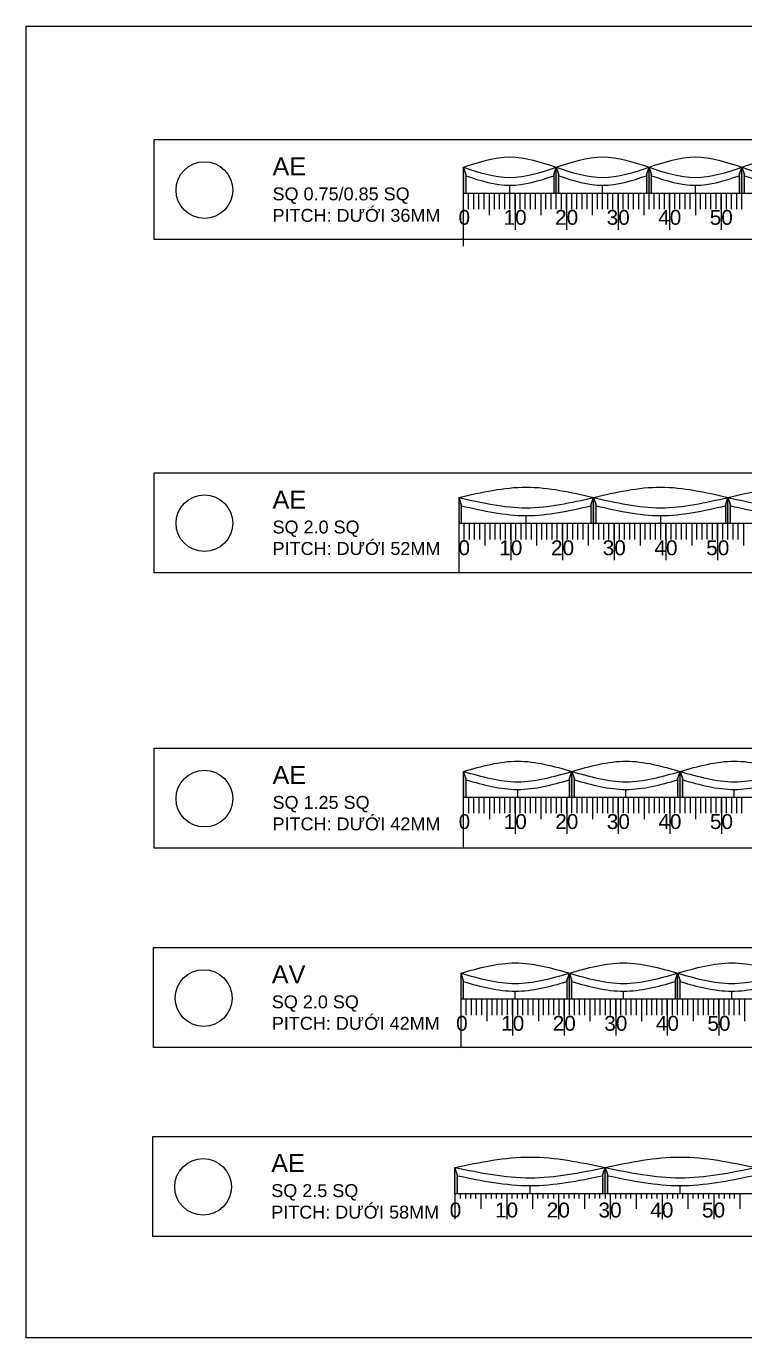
# Model space of a CAD drawing. Header units: millimetres. Extents: x 10828 to 12582, y 10200 to 11457.
# Drawn here: x 11817.5 to 11956.9, y 10651.9 to 10906.4 of the extents above; entities that cross this region are included whole.
import ezdxf

# ---------------------------------------------------------------- set-up
doc = ezdxf.new("R2010")
doc.units = ezdxf.units.MM
doc.linetypes.add('ACAD_ISO03W100', pattern=[30, 12, -18])
for name, color, linetype, lineweight in [('BTONG', 250, 'Continuous', 30), ('chigioixd', 1, 'ACAD_ISO03W100', 30), ('VATLIEU', 250, 'Continuous', 5)]:
    doc.layers.add(name, color=color, linetype=linetype, lineweight=lineweight)
doc.layers.add('GHICHU', color=7, linetype='Continuous')
doc.styles.get("Standard").update_dxf_attribs({"font": 'arial.ttf'})
doc.styles.add('VN-DIM', font='')
doc.styles.get('VN-DIM').set_extended_font_data('VNI-Helve')

msp = doc.modelspace()

# ---------------------------------------------------------------- hatches: boundary and pattern name
h = msp.add_hatch(color=3)
h.dxf.hatch_style = 1
h.paths.add_polyline_path([(11938.79, 10877.51), (11938.29, 10879.01), (11938.29, 10874.01), (11938.79, 10874.01)])
h.paths.add_polyline_path([(11938.29, 10879.01), (11937.79, 10877.51), (11937.79, 10874.01), (11938.29, 10874.01)])
h.paths.add_polyline_path([(11920.29, 10879.01), (11919.79, 10877.51), (11919.79, 10874.01), (11920.29, 10874.01)])
h.paths.add_polyline_path([(11920.79, 10877.51), (11920.29, 10879.01), (11920.29, 10874.01), (11920.79, 10874.01)])
h.paths.add_polyline_path([(11902.79, 10877.51), (11902.29, 10879.01), (11902.29, 10874.01), (11902.79, 10874.01)])
h = msp.add_hatch(color=3)
h.dxf.hatch_style = 1
h.paths.add_polyline_path([(11974.79, 10877.51), (11974.29, 10879.01), (11974.29, 10874.01), (11974.79, 10874.01)])
h.paths.add_polyline_path([(11974.29, 10879.01), (11973.79, 10877.51), (11973.79, 10874.01), (11974.29, 10874.01)])
h.paths.add_polyline_path([(11956.29, 10879.01), (11955.79, 10877.51), (11955.79, 10874.01), (11956.29, 10874.01)])
h.paths.add_polyline_path([(11956.79, 10877.51), (11956.29, 10879.01), (11956.29, 10874.01), (11956.79, 10874.01)])
h.paths.add_polyline_path([(11938.79, 10877.51), (11938.29, 10879.01), (11938.29, 10874.01), (11938.79, 10874.01)])
h = msp.add_hatch(color=3)
h.dxf.hatch_style = 1
h.paths.add_polyline_path([(11901.93, 10813.43), (11901.43, 10814.93), (11901.43, 10809.92), (11901.93, 10809.92)])
h.paths.add_polyline_path([(11927.51, 10814.93), (11927.01, 10813.43), (11927.01, 10809.92), (11927.51, 10809.92)])
h.paths.add_polyline_path([(11928.02, 10813.43), (11927.51, 10814.93), (11927.51, 10809.92), (11928.02, 10809.92)])
h.paths.add_polyline_path([(11953.6, 10814.93), (11953.1, 10813.43), (11953.1, 10809.92), (11953.6, 10809.92)])
h.paths.add_polyline_path([(11954.1, 10813.43), (11953.6, 10814.93), (11953.6, 10809.92), (11954.1, 10809.92)])
h = msp.add_hatch(color=3)
h.dxf.hatch_style = 1
h.paths.add_polyline_path([(11954.1, 10813.43), (11953.6, 10814.93), (11953.6, 10809.92), (11954.1, 10809.92)])
h.paths.add_polyline_path([(11979.69, 10814.93), (11979.18, 10813.43), (11979.18, 10809.92), (11979.69, 10809.92)])
h.paths.add_polyline_path([(11980.19, 10813.43), (11979.69, 10814.93), (11979.69, 10809.92), (11980.19, 10809.92)])
h.paths.add_polyline_path([(12005.77, 10814.93), (12005.27, 10813.43), (12005.27, 10809.92), (12005.77, 10809.92)])
h.paths.add_polyline_path([(12006.27, 10813.43), (12005.77, 10814.93), (12005.77, 10809.92), (12006.27, 10809.92)])
h = msp.add_hatch(color=3)
h.dxf.hatch_style = 1
h.paths.add_polyline_path([(11902.82, 10760.27), (11902.32, 10761.77), (11902.32, 10756.77), (11902.82, 10756.77)])
h.paths.add_polyline_path([(11923.32, 10761.77), (11922.82, 10760.27), (11922.82, 10756.77), (11923.32, 10756.77)])
h.paths.add_polyline_path([(11923.82, 10760.27), (11923.32, 10761.77), (11923.32, 10756.77), (11923.82, 10756.77)])
h.paths.add_polyline_path([(11944.32, 10761.77), (11943.82, 10760.27), (11943.82, 10756.77), (11944.32, 10756.77)])
h.paths.add_polyline_path([(11944.82, 10760.27), (11944.32, 10761.77), (11944.32, 10756.77), (11944.82, 10756.77)])
h = msp.add_hatch(color=3)
h.dxf.hatch_style = 1
h.paths.add_polyline_path([(11944.82, 10760.27), (11944.32, 10761.77), (11944.32, 10756.77), (11944.82, 10756.77)])
h.paths.add_polyline_path([(11965.32, 10761.77), (11964.82, 10760.27), (11964.82, 10756.77), (11965.32, 10756.77)])
h.paths.add_polyline_path([(11965.82, 10760.27), (11965.32, 10761.77), (11965.32, 10756.77), (11965.82, 10756.77)])
h.paths.add_polyline_path([(11986.32, 10761.77), (11985.82, 10760.27), (11985.82, 10756.77), (11986.32, 10756.77)])
h.paths.add_polyline_path([(11986.82, 10760.27), (11986.32, 10761.77), (11986.32, 10756.77), (11986.82, 10756.77)])
h = msp.add_hatch(color=3)
h.dxf.hatch_style = 1
h.paths.add_polyline_path([(11943.83, 10722.62), (11943.33, 10721.12), (11943.33, 10717.62), (11943.83, 10717.62)])
h.paths.add_polyline_path([(11944.33, 10721.12), (11943.83, 10722.62), (11943.83, 10717.62), (11944.33, 10717.62)])
h.paths.add_polyline_path([(11923.33, 10721.12), (11922.83, 10722.62), (11922.83, 10717.62), (11923.33, 10717.62)])
h.paths.add_polyline_path([(11922.83, 10722.62), (11922.33, 10721.12), (11922.33, 10717.62), (11922.83, 10717.62)])
h.paths.add_polyline_path([(11902.33, 10721.12), (11901.83, 10722.62), (11901.83, 10717.62), (11902.33, 10717.62)])
h = msp.add_hatch(color=3)
h.dxf.hatch_style = 1
h.paths.add_polyline_path([(11985.83, 10722.62), (11985.33, 10721.12), (11985.33, 10717.62), (11985.83, 10717.62)])
h.paths.add_polyline_path([(11986.33, 10721.12), (11985.83, 10722.62), (11985.83, 10717.62), (11986.33, 10717.62)])
h.paths.add_polyline_path([(11965.33, 10721.12), (11964.83, 10722.62), (11964.83, 10717.62), (11965.33, 10717.62)])
h.paths.add_polyline_path([(11964.83, 10722.62), (11964.33, 10721.12), (11964.33, 10717.62), (11964.83, 10717.62)])
h.paths.add_polyline_path([(11944.33, 10721.12), (11943.83, 10722.62), (11943.83, 10717.62), (11944.33, 10717.62)])
h = msp.add_hatch(color=3)
h.dxf.hatch_style = 1
h.paths.add_polyline_path([(11901.15, 10683.42), (11900.65, 10684.92), (11900.65, 10679.9), (11901.15, 10679.9)])
h.paths.add_polyline_path([(11929.77, 10684.92), (11929.27, 10683.42), (11929.27, 10679.9), (11929.77, 10679.9)])
h.paths.add_polyline_path([(11930.27, 10683.42), (11929.77, 10684.92), (11929.77, 10679.9), (11930.27, 10679.9)])
h.paths.add_polyline_path([(11958.89, 10684.92), (11958.39, 10683.42), (11958.39, 10679.9), (11958.89, 10679.9)])
h.paths.add_polyline_path([(11959.39, 10683.42), (11958.89, 10684.92), (11958.89, 10679.9), (11959.39, 10679.9)])

# ---------------------------------------------------------------- linework, layer by layer
for p, q in [((11902.29, 10874.01), (11902.29, 10879.01)), ((11902.79, 10877.51), (11902.29, 10879.01)), ((11902.79, 10874.01), (11902.79, 10877.51)), ((11919.79, 10877.51), (11920.29, 10879.01)), ((11919.79, 10877.51), (11919.79, 10874.01)), ((11920.29, 10874.01), (11920.29, 10879.01)), ((11920.29, 10879.01), (11920.79, 10877.51)), ((11920.79, 10874.01), (11920.79, 10877.51)), ((11937.79, 10877.51), (11938.29, 10879.01)), ((11937.79, 10877.51), (11937.79, 10874.01)), ((11938.29, 10874.01), (11938.29, 10879.01)), ((11938.29, 10879.01), (11938.79, 10877.51)), ((11938.79, 10874.01), (11938.79, 10877.51)), ((11955.79, 10877.51), (11956.29, 10879.01)), ((11955.79, 10877.51), (11955.79, 10874.01)), ((11956.29, 10874.01), (11956.29, 10879.01)), ((11956.29, 10879.01), (11956.79, 10877.51)), ((11956.79, 10874.01), (11956.79, 10877.51)), ((11901.43, 10809.92), (11901.43, 10814.93)), ((11901.93, 10813.43), (11901.43, 10814.93)), ((11927.01, 10813.43), (11927.51, 10814.93)), ((11927.51, 10809.92), (11927.51, 10814.93)), ((11927.51, 10814.93), (11928.02, 10813.43)), ((11953.1, 10813.43), (11953.6, 10814.93)), ((11953.6, 10809.92), (11953.6, 10814.93)), ((11953.6, 10814.93), (11954.1, 10813.43)), ((11901.43, 10809.92), (11901.43, 10813.43)), ((11901.93, 10809.92), (11901.93, 10813.43)), ((11927.01, 10813.43), (11927.01, 10809.92)), ((11928.02, 10809.92), (11928.02, 10813.43)), ((11953.1, 10813.43), (11953.1, 10809.92)), ((11954.1, 10809.92), (11954.1, 10813.43)), ((11902.32, 10756.77), (11902.32, 10761.77)), ((11902.82, 10760.27), (11902.32, 10761.77)), ((11902.32, 10756.77), (11902.32, 10760.27)), ((11902.82, 10756.77), (11902.82, 10760.27)), ((11922.82, 10760.27), (11923.32, 10761.77)), ((11922.82, 10760.27), (11922.82, 10756.77)), ((11923.32, 10756.77), (11923.32, 10761.77)), ((11923.32, 10761.77), (11923.82, 10760.27)), ((11923.82, 10756.77), (11923.82, 10760.27)), ((11943.82, 10760.27), (11944.32, 10761.77)), ((11943.82, 10760.27), (11943.82, 10756.77)), ((11944.32, 10756.77), (11944.32, 10761.77)), ((11944.32, 10761.77), (11944.82, 10760.27)), ((11944.82, 10756.77), (11944.82, 10760.27)), ((11901.83, 10717.62), (11901.83, 10722.62)), ((11902.33, 10721.12), (11901.83, 10722.62)), ((11922.33, 10721.12), (11922.83, 10722.62)), ((11922.83, 10717.62), (11922.83, 10722.62)), ((11922.83, 10722.62), (11923.33, 10721.12)), ((11943.33, 10721.12), (11943.83, 10722.62)), ((11943.83, 10717.62), (11943.83, 10722.62)), ((11943.83, 10722.62), (11944.33, 10721.12)), ((11902.33, 10717.62), (11902.33, 10721.12)), ((11922.33, 10721.12), (11922.33, 10717.62)), ((11923.33, 10717.62), (11923.33, 10721.12)), ((11943.33, 10721.12), (11943.33, 10717.62)), ((11944.33, 10717.62), (11944.33, 10721.12)), ((11900.65, 10679.9), (11900.65, 10684.92)), ((11901.15, 10683.42), (11900.65, 10684.92)), ((11929.27, 10683.42), (11929.77, 10684.92)), ((11929.77, 10679.9), (11929.77, 10684.92)), ((11929.77, 10684.92), (11930.27, 10683.42)), ((11901.15, 10679.9), (11901.15, 10683.42)), ((11929.27, 10683.42), (11929.27, 10679.9)), ((11930.27, 10679.9), (11930.27, 10683.42)), ((11900.65, 10679.9), (11910.69, 10679.9)), ((11900.65, 10679.9), (11901.65, 10679.9)), ((11900.65, 10679.9), (11900.65, 10674.88)), ((11901.65, 10679.9), (11901.65, 10678.9)), ((11901.65, 10679.9), (11902.66, 10679.9)), ((11902.66, 10679.9), (11902.66, 10678.9)), ((11902.66, 10679.9), (11903.66, 10679.9)), ((11903.66, 10679.9), (11903.66, 10678.9)), ((11904.67, 10678.9), (11904.67, 10679.9)), ((11904.67, 10679.9), (11905.67, 10679.9)), ((11905.67, 10679.9), (11905.67, 10676.89)), ((11906.67, 10678.9), (11906.67, 10679.9)), ((11906.67, 10679.9), (11907.68, 10679.9)), ((11907.68, 10679.9), (11907.68, 10678.9)), ((11908.68, 10678.9), (11908.68, 10679.9)), ((11908.68, 10679.9), (11909.69, 10679.9)), ((11909.69, 10679.9), (11909.69, 10678.9)), ((11910.69, 10679.9), (11910.69, 10674.88)), ((11910.69, 10679.9), (11920.73, 10679.9)), ((11910.69, 10679.9), (11911.7, 10679.9)), ((11910.69, 10679.9), (11910.69, 10674.88)), ((11911.7, 10679.9), (11911.7, 10678.9)), ((11911.7, 10679.9), (11912.7, 10679.9)), ((11912.7, 10679.9), (11912.7, 10678.9)), ((11912.7, 10679.9), (11913.7, 10679.9)), ((11913.7, 10679.9), (11913.7, 10678.9)), ((11914.71, 10678.9), (11914.71, 10679.9)), ((11914.71, 10679.9), (11915.71, 10679.9)), ((11915.71, 10679.9), (11915.71, 10676.89)), ((11916.72, 10678.9), (11916.72, 10679.9)), ((11916.72, 10679.9), (11917.72, 10679.9)), ((11917.72, 10679.9), (11917.72, 10678.9)), ((11918.72, 10678.9), (11918.72, 10679.9)), ((11918.72, 10679.9), (11919.73, 10679.9)), ((11919.73, 10679.9), (11919.73, 10678.9)), ((11920.73, 10679.9), (11920.73, 10674.88)), ((11920.73, 10679.9), (11930.77, 10679.9)), ((11920.73, 10679.9), (11921.74, 10679.9)), ((11920.73, 10679.9), (11920.73, 10674.88)), ((11921.74, 10679.9), (11921.74, 10678.9)), ((11921.74, 10679.9), (11922.74, 10679.9)), ((11922.74, 10679.9), (11922.74, 10678.9)), ((11922.74, 10679.9), (11923.75, 10679.9)), ((11923.75, 10679.9), (11923.75, 10678.9)), ((11924.75, 10678.9), (11924.75, 10679.9)), ((11924.75, 10679.9), (11925.75, 10679.9)), ((11925.75, 10679.9), (11925.75, 10676.89)), ((11926.76, 10678.9), (11926.76, 10679.9)), ((11926.76, 10679.9), (11927.76, 10679.9)), ((11927.76, 10679.9), (11927.76, 10678.9)), ((11928.77, 10678.9), (11928.77, 10679.9)), ((11928.77, 10679.9), (11929.77, 10679.9)), ((11929.77, 10679.9), (11929.77, 10678.9)), ((11930.77, 10679.9), (11930.77, 10674.88)), ((11930.77, 10679.9), (11940.82, 10679.9)), ((11930.77, 10679.9), (11931.78, 10679.9)), ((11930.77, 10679.9), (11930.77, 10674.88)), ((11931.78, 10679.9), (11931.78, 10678.9)), ((11931.78, 10679.9), (11932.78, 10679.9)), ((11932.78, 10679.9), (11932.78, 10678.9)), ((11932.78, 10679.9), (11933.79, 10679.9)), ((11933.79, 10679.9), (11933.79, 10678.9)), ((11934.79, 10678.9), (11934.79, 10679.9)), ((11934.79, 10679.9), (11935.8, 10679.9)), ((11935.8, 10679.9), (11935.8, 10676.89)), ((11936.8, 10678.9), (11936.8, 10679.9)), ((11936.8, 10679.9), (11937.8, 10679.9)), ((11937.8, 10679.9), (11937.8, 10678.9)), ((11938.81, 10678.9), (11938.81, 10679.9)), ((11938.81, 10679.9), (11939.81, 10679.9)), ((11939.81, 10679.9), (11939.81, 10678.9)), ((11940.82, 10679.9), (11940.82, 10674.88)), ((11940.82, 10679.9), (11950.86, 10679.9)), ((11940.82, 10679.9), (11941.82, 10679.9)), ((11940.82, 10679.9), (11940.82, 10674.88)), ((11941.82, 10679.9), (11941.82, 10678.9)), ((11941.82, 10679.9), (11942.82, 10679.9)), ((11942.82, 10679.9), (11942.82, 10678.9)), ((11942.82, 10679.9), (11943.83, 10679.9)), ((11943.83, 10679.9), (11943.83, 10678.9)), ((11944.83, 10678.9), (11944.83, 10679.9)), ((11944.83, 10679.9), (11945.84, 10679.9)), ((11945.84, 10679.9), (11945.84, 10676.89)), ((11946.84, 10678.9), (11946.84, 10679.9)), ((11946.84, 10679.9), (11947.84, 10679.9)), ((11947.84, 10679.9), (11947.84, 10678.9)), ((11948.85, 10678.9), (11948.85, 10679.9)), ((11948.85, 10679.9), (11949.85, 10679.9)), ((11949.85, 10679.9), (11949.85, 10678.9)), ((11950.86, 10679.9), (11950.86, 10674.88)), ((11950.86, 10679.9), (11960.9, 10679.9)), ((11950.86, 10679.9), (11951.86, 10679.9)), ((11950.86, 10679.9), (11950.86, 10674.88)), ((11951.86, 10679.9), (11951.86, 10678.9)), ((11951.86, 10679.9), (11952.87, 10679.9)), ((11952.87, 10679.9), (11952.87, 10678.9)), ((11952.87, 10679.9), (11953.87, 10679.9)), ((11953.87, 10679.9), (11953.87, 10678.9)), ((11954.87, 10678.9), (11954.87, 10679.9)), ((11954.87, 10679.9), (11955.88, 10679.9)), ((11955.88, 10679.9), (11955.88, 10676.89))]:
    msp.add_line(p, q)
at = {"color": 1}
for p, q in [((11911.29, 10874.01), (11911.29, 10875.51)), ((11929.29, 10874.01), (11929.29, 10875.51)), ((11947.29, 10874.01), (11947.29, 10875.51)), ((11914.47, 10809.92), (11914.47, 10811.42)), ((11940.56, 10809.92), (11940.56, 10811.42)), ((11912.82, 10756.77), (11912.82, 10758.27)), ((11933.82, 10756.77), (11933.82, 10758.27)), ((11954.82, 10756.77), (11954.82, 10758.27)), ((11912.33, 10717.62), (11912.33, 10719.12)), ((11933.33, 10717.62), (11933.33, 10719.12)), ((11954.33, 10717.62), (11954.33, 10719.12)), ((11915.21, 10679.9), (11915.21, 10681.41)), ((11944.33, 10679.9), (11944.33, 10681.41))]:
    msp.add_line(p, q, dxfattribs=at)
at = {"color": 0}
for p, q in [((11902.29, 10874.01), (12082.79, 10874.01)), ((11902.29, 10874.01), (11902.79, 10874.01)), ((11920.29, 10874.01), (11920.79, 10874.01)), ((11938.29, 10874.01), (11938.79, 10874.01)), ((11901.43, 10809.92), (12162.29, 10809.92)), ((11901.43, 10809.92), (11901.93, 10809.92)), ((11927.51, 10809.92), (11928.02, 10809.92)), ((11953.6, 10809.92), (11954.1, 10809.92)), ((11902.32, 10756.77), (12112.82, 10756.77)), ((11902.32, 10756.77), (11902.82, 10756.77)), ((11912.32, 10756.77), (11912.82, 10756.77)), ((11923.32, 10756.77), (11923.82, 10756.77)), ((11944.32, 10756.77), (11944.82, 10756.77)), ((11901.83, 10717.62), (12111.83, 10717.62)), ((11901.83, 10717.62), (11902.33, 10717.62)), ((11911.83, 10717.62), (11912.33, 10717.62)), ((11922.83, 10717.62), (11923.33, 10717.62)), ((11943.83, 10717.62), (11944.33, 10717.62))]:
    msp.add_line(p, q, dxfattribs=at)
for points in [[(11817.48, 10906.37), (12237.48, 10906.37), (12237.48, 10651.87), (11817.48, 10651.87)], [(11842.31, 10884.37), (12099.39, 10884.37), (12099.39, 10864.96), (11842.31, 10864.96)], [(11842.31, 10819.74), (12179.19, 10819.74), (12179.19, 10800.32), (11842.31, 10800.32)], [(11842.31, 10766.29), (12138.33, 10766.29), (12138.33, 10746.87), (11842.31, 10746.87)], [(11842.17, 10727.59), (12138.19, 10727.59), (12138.19, 10708.18), (11842.17, 10708.18)], [(11842.05, 10690.96), (12216.64, 10690.96), (12216.64, 10671.54), (11842.05, 10671.54)]]:
    msp.add_lwpolyline(points, close=True)
for centre in [(11852.04, 10874.58), (11852.04, 10809.94), (11852.04, 10756.49), (11851.9, 10717.8), (11851.79, 10681.16)]:
    msp.add_circle(centre, 5.5)
at = {"color": 5}
for points in [[(11902.29, 10879.01), (11911.29, 10881.01), (11920.29, 10879.01)], [(11938.29, 10879.01), (11947.29, 10881.01), (11956.29, 10879.01)], [(11920.29, 10879.01), (11929.29, 10877.01), (11938.29, 10879.01)], [(11956.29, 10879.01), (11965.29, 10877.01), (11974.29, 10879.01)], [(11901.43, 10814.93), (11914.47, 10816.94), (11927.51, 10814.93)], [(11953.6, 10814.93), (11966.64, 10816.94), (11979.69, 10814.93)], [(11927.51, 10814.93), (11940.56, 10812.93), (11953.6, 10814.93)], [(11902.32, 10761.77), (11912.82, 10763.77), (11923.32, 10761.77)], [(11944.32, 10761.77), (11954.82, 10763.77), (11965.32, 10761.77)], [(11923.32, 10761.77), (11933.82, 10759.77), (11944.32, 10761.77)], [(11901.83, 10722.62), (11912.33, 10724.62), (11922.83, 10722.62)], [(11943.83, 10722.62), (11954.33, 10724.62), (11964.83, 10722.62)], [(11922.83, 10722.62), (11933.33, 10720.62), (11943.83, 10722.62)], [(11900.65, 10684.92), (11915.21, 10686.94), (11929.77, 10684.92)], [(11929.77, 10684.92), (11944.33, 10682.91), (11958.89, 10684.92)]]:
    msp.add_spline(points, degree=3, dxfattribs=at)
at = {"color": 6}
for points in [[(11920.29, 10879.01), (11929.29, 10881.01), (11938.29, 10879.01)], [(11956.29, 10879.01), (11965.29, 10881.01), (11974.29, 10879.01)], [(11902.29, 10879.01), (11911.29, 10877.01), (11920.29, 10879.01)], [(11938.29, 10879.01), (11947.29, 10877.01), (11956.29, 10879.01)], [(11927.51, 10814.93), (11940.56, 10816.94), (11953.6, 10814.93)], [(11901.43, 10814.93), (11914.47, 10812.93), (11927.51, 10814.93)], [(11953.6, 10814.93), (11966.64, 10812.93), (11979.69, 10814.93)], [(11923.32, 10761.77), (11933.82, 10763.77), (11944.32, 10761.77)], [(11902.32, 10761.77), (11912.82, 10759.77), (11923.32, 10761.77)], [(11944.32, 10761.77), (11954.82, 10759.77), (11965.32, 10761.77)], [(11922.83, 10722.62), (11933.33, 10724.62), (11943.83, 10722.62)], [(11901.83, 10722.62), (11912.33, 10720.62), (11922.83, 10722.62)], [(11943.83, 10722.62), (11954.33, 10720.62), (11964.83, 10722.62)], [(11929.77, 10684.92), (11944.33, 10686.94), (11958.89, 10684.92)], [(11900.65, 10684.92), (11915.21, 10682.91), (11929.77, 10684.92)]]:
    msp.add_spline(points, degree=3, dxfattribs=at)
at = {"color": 1}
for points in [[(11902.79, 10877.34), (11905.62, 10876.4), (11911.29, 10874.62), (11916.96, 10876.4), (11919.79, 10877.34)], [(11920.79, 10877.34), (11923.62, 10876.4), (11929.29, 10874.62), (11934.96, 10876.4), (11937.79, 10877.34)], [(11938.79, 10877.34), (11941.62, 10876.4), (11947.29, 10874.62), (11952.96, 10876.4), (11955.79, 10877.34)], [(11956.79, 10877.34), (11959.62, 10876.4), (11965.29, 10874.62), (11970.96, 10876.4), (11973.79, 10877.34)], [(11901.93, 10813.31), (11906.11, 10812.35), (11914.47, 10810.49), (11922.83, 10812.35), (11927.01, 10813.31)], [(11928.02, 10813.31), (11932.2, 10812.35), (11940.56, 10810.49), (11948.92, 10812.35), (11953.1, 10813.31)], [(11954.1, 10813.31), (11958.28, 10812.35), (11966.64, 10810.49), (11975, 10812.35), (11979.18, 10813.31)], [(11902.82, 10760.13), (11906.16, 10759.18), (11912.82, 10757.36), (11919.49, 10759.18), (11922.82, 10760.13)], [(11923.82, 10760.13), (11927.16, 10759.18), (11933.82, 10757.36), (11940.49, 10759.18), (11943.82, 10760.13)], [(11944.82, 10760.13), (11948.16, 10759.18), (11954.82, 10757.36), (11961.49, 10759.18), (11964.82, 10760.13)], [(11902.33, 10720.98), (11905.66, 10720.03), (11912.33, 10718.22), (11919, 10720.03), (11922.33, 10720.98)], [(11923.33, 10720.98), (11926.66, 10720.03), (11933.33, 10718.22), (11940, 10720.03), (11943.33, 10720.98)], [(11944.33, 10720.98), (11947.66, 10720.03), (11954.33, 10718.22), (11961, 10720.03), (11964.33, 10720.98)], [(11901.15, 10683.32), (11905.84, 10682.35), (11915.21, 10680.47), (11924.58, 10682.35), (11929.27, 10683.32)], [(11930.27, 10683.32), (11934.96, 10682.35), (11944.33, 10680.47), (11953.7, 10682.35), (11958.39, 10683.32)]]:
    msp.add_open_spline(points, degree=3, dxfattribs=at)
at = {"layer": 'BTONG', "color": 0, "linetype": 'ByBlock', "lineweight": 13, "ltscale": 0.13}
for p, q in [((11902.29, 10870.89), (11902.29, 10874.01)), ((11903.29, 10870.89), (11903.29, 10874.01)), ((11904.29, 10870.89), (11904.29, 10874.01)), ((11905.29, 10870.89), (11905.29, 10874.01)), ((11906.29, 10870.89), (11906.29, 10874.01)), ((11907.29, 10874.01), (11907.29, 10869.72)), ((11908.29, 10870.89), (11908.29, 10874.01)), ((11909.29, 10870.89), (11909.29, 10874.01)), ((11910.29, 10870.89), (11910.29, 10874.01)), ((11911.29, 10870.89), (11911.29, 10874.01)), ((11912.29, 10870.89), (11912.29, 10874.01)), ((11913.29, 10870.89), (11913.29, 10874.01)), ((11914.29, 10870.89), (11914.29, 10874.01)), ((11915.29, 10870.89), (11915.29, 10874.01)), ((11916.29, 10870.89), (11916.29, 10874.01)), ((11917.29, 10874.01), (11917.29, 10869.72)), ((11918.29, 10870.89), (11918.29, 10874.01)), ((11919.29, 10870.89), (11919.29, 10874.01)), ((11920.29, 10870.89), (11920.29, 10874.01)), ((11921.29, 10870.89), (11921.29, 10874.01)), ((11922.29, 10870.89), (11922.29, 10874.01)), ((11923.29, 10870.89), (11923.29, 10874.01)), ((11924.29, 10870.89), (11924.29, 10874.01)), ((11925.29, 10870.89), (11925.29, 10874.01)), ((11926.29, 10870.89), (11926.29, 10874.01)), ((11927.29, 10874.01), (11927.29, 10869.72)), ((11928.29, 10870.89), (11928.29, 10874.01)), ((11929.29, 10870.89), (11929.29, 10874.01)), ((11930.29, 10870.89), (11930.29, 10874.01)), ((11931.29, 10870.89), (11931.29, 10874.01)), ((11932.29, 10870.89), (11932.29, 10874.01)), ((11933.29, 10870.89), (11933.29, 10874.01)), ((11934.29, 10870.89), (11934.29, 10874.01)), ((11935.29, 10870.89), (11935.29, 10874.01)), ((11936.29, 10870.89), (11936.29, 10874.01)), ((11937.29, 10874.01), (11937.29, 10869.72)), ((11938.29, 10870.89), (11938.29, 10874.01)), ((11939.29, 10870.89), (11939.29, 10874.01)), ((11940.29, 10870.89), (11940.29, 10874.01)), ((11941.29, 10870.89), (11941.29, 10874.01)), ((11942.29, 10870.89), (11942.29, 10874.01)), ((11943.29, 10870.89), (11943.29, 10874.01)), ((11944.29, 10870.89), (11944.29, 10874.01)), ((11945.29, 10870.89), (11945.29, 10874.01)), ((11946.29, 10870.89), (11946.29, 10874.01)), ((11947.29, 10874.01), (11947.29, 10869.72)), ((11948.29, 10870.89), (11948.29, 10874.01)), ((11949.29, 10870.89), (11949.29, 10874.01)), ((11950.29, 10870.89), (11950.29, 10874.01)), ((11951.29, 10870.89), (11951.29, 10874.01)), ((11952.29, 10870.89), (11952.29, 10874.01)), ((11953.29, 10870.89), (11953.29, 10874.01)), ((11954.29, 10870.89), (11954.29, 10874.01)), ((11955.29, 10870.89), (11955.29, 10874.01)), ((11956.29, 10870.89), (11956.29, 10874.01)), ((11901.43, 10806.78), (11901.43, 10809.92)), ((11902.43, 10806.78), (11902.43, 10809.92)), ((11903.44, 10806.78), (11903.44, 10809.92)), ((11904.44, 10806.78), (11904.44, 10809.92)), ((11905.44, 10806.78), (11905.44, 10809.92)), ((11906.45, 10809.92), (11906.45, 10805.62)), ((11907.45, 10806.78), (11907.45, 10809.92)), ((11908.45, 10806.78), (11908.45, 10809.92)), ((11909.46, 10806.78), (11909.46, 10809.92)), ((11910.46, 10806.78), (11910.46, 10809.92)), ((11911.46, 10806.78), (11911.46, 10809.92)), ((11912.47, 10806.78), (11912.47, 10809.92)), ((11913.47, 10806.78), (11913.47, 10809.92)), ((11914.47, 10806.78), (11914.47, 10809.92)), ((11915.48, 10806.78), (11915.48, 10809.92)), ((11916.48, 10809.92), (11916.48, 10805.62)), ((11917.48, 10806.78), (11917.48, 10809.92)), ((11918.48, 10806.78), (11918.48, 10809.92)), ((11919.49, 10806.78), (11919.49, 10809.92)), ((11920.49, 10806.78), (11920.49, 10809.92)), ((11921.49, 10806.78), (11921.49, 10809.92)), ((11922.5, 10806.78), (11922.5, 10809.92)), ((11923.5, 10806.78), (11923.5, 10809.92)), ((11924.5, 10806.78), (11924.5, 10809.92)), ((11925.51, 10806.78), (11925.51, 10809.92)), ((11926.51, 10809.92), (11926.51, 10805.62)), ((11927.51, 10806.78), (11927.51, 10809.92)), ((11928.52, 10806.78), (11928.52, 10809.92)), ((11929.52, 10806.78), (11929.52, 10809.92)), ((11930.52, 10806.78), (11930.52, 10809.92)), ((11931.53, 10806.78), (11931.53, 10809.92)), ((11932.53, 10806.78), (11932.53, 10809.92)), ((11933.53, 10806.78), (11933.53, 10809.92)), ((11934.54, 10806.78), (11934.54, 10809.92)), ((11935.54, 10806.78), (11935.54, 10809.92)), ((11936.54, 10809.92), (11936.54, 10805.62)), ((11937.55, 10806.78), (11937.55, 10809.92)), ((11938.55, 10806.78), (11938.55, 10809.92)), ((11939.55, 10806.78), (11939.55, 10809.92)), ((11940.56, 10806.78), (11940.56, 10809.92)), ((11941.56, 10806.78), (11941.56, 10809.92)), ((11942.56, 10806.78), (11942.56, 10809.92)), ((11943.57, 10806.78), (11943.57, 10809.92)), ((11944.57, 10806.78), (11944.57, 10809.92)), ((11945.57, 10806.78), (11945.57, 10809.92)), ((11946.58, 10809.92), (11946.58, 10805.62)), ((11947.58, 10806.78), (11947.58, 10809.92)), ((11948.58, 10806.78), (11948.58, 10809.92)), ((11949.59, 10806.78), (11949.59, 10809.92)), ((11950.59, 10806.78), (11950.59, 10809.92)), ((11951.59, 10806.78), (11951.59, 10809.92)), ((11952.6, 10806.78), (11952.6, 10809.92)), ((11953.6, 10806.78), (11953.6, 10809.92)), ((11954.6, 10806.78), (11954.6, 10809.92)), ((11955.61, 10806.78), (11955.61, 10809.92)), ((11956.61, 10809.92), (11956.61, 10805.62)), ((11902.32, 10753.65), (11902.32, 10756.77)), ((11903.32, 10753.65), (11903.32, 10756.77)), ((11904.32, 10753.65), (11904.32, 10756.77)), ((11905.32, 10753.65), (11905.32, 10756.77)), ((11906.32, 10753.65), (11906.32, 10756.77)), ((11907.32, 10756.77), (11907.32, 10752.48)), ((11908.32, 10753.65), (11908.32, 10756.77)), ((11909.32, 10753.65), (11909.32, 10756.77)), ((11910.32, 10753.65), (11910.32, 10756.77)), ((11911.32, 10753.65), (11911.32, 10756.77)), ((11912.32, 10753.65), (11912.32, 10756.77)), ((11913.32, 10753.65), (11913.32, 10756.77)), ((11914.32, 10753.65), (11914.32, 10756.77)), ((11915.32, 10753.65), (11915.32, 10756.77)), ((11916.32, 10753.65), (11916.32, 10756.77)), ((11917.32, 10756.77), (11917.32, 10752.48)), ((11918.32, 10753.65), (11918.32, 10756.77)), ((11919.32, 10753.65), (11919.32, 10756.77)), ((11920.32, 10753.65), (11920.32, 10756.77)), ((11921.32, 10753.65), (11921.32, 10756.77)), ((11922.32, 10753.65), (11922.32, 10756.77)), ((11923.32, 10753.65), (11923.32, 10756.77)), ((11924.32, 10753.65), (11924.32, 10756.77)), ((11925.32, 10753.65), (11925.32, 10756.77)), ((11926.32, 10753.65), (11926.32, 10756.77)), ((11927.32, 10756.77), (11927.32, 10752.48)), ((11928.32, 10753.65), (11928.32, 10756.77)), ((11929.32, 10753.65), (11929.32, 10756.77)), ((11930.32, 10753.65), (11930.32, 10756.77)), ((11931.32, 10753.65), (11931.32, 10756.77)), ((11932.32, 10753.65), (11932.32, 10756.77)), ((11933.32, 10753.65), (11933.32, 10756.77)), ((11934.32, 10753.65), (11934.32, 10756.77)), ((11935.32, 10753.65), (11935.32, 10756.77)), ((11936.32, 10753.65), (11936.32, 10756.77)), ((11937.32, 10756.77), (11937.32, 10752.48)), ((11938.32, 10753.65), (11938.32, 10756.77)), ((11939.32, 10753.65), (11939.32, 10756.77)), ((11940.32, 10753.65), (11940.32, 10756.77)), ((11941.32, 10753.65), (11941.32, 10756.77)), ((11942.32, 10753.65), (11942.32, 10756.77)), ((11943.32, 10753.65), (11943.32, 10756.77)), ((11944.32, 10753.65), (11944.32, 10756.77)), ((11945.32, 10753.65), (11945.32, 10756.77)), ((11946.32, 10753.65), (11946.32, 10756.77)), ((11947.32, 10756.77), (11947.32, 10752.48)), ((11948.32, 10753.65), (11948.32, 10756.77)), ((11949.32, 10753.65), (11949.32, 10756.77)), ((11950.32, 10753.65), (11950.32, 10756.77)), ((11951.32, 10753.65), (11951.32, 10756.77)), ((11952.32, 10753.65), (11952.32, 10756.77)), ((11953.32, 10753.65), (11953.32, 10756.77)), ((11954.32, 10753.65), (11954.32, 10756.77)), ((11955.32, 10753.65), (11955.32, 10756.77)), ((11956.32, 10753.65), (11956.32, 10756.77)), ((11901.83, 10714.5), (11901.83, 10717.62)), ((11902.83, 10714.5), (11902.83, 10717.62)), ((11903.83, 10714.5), (11903.83, 10717.62)), ((11904.83, 10714.5), (11904.83, 10717.62)), ((11905.83, 10714.5), (11905.83, 10717.62)), ((11906.83, 10717.62), (11906.83, 10713.34)), ((11907.83, 10714.5), (11907.83, 10717.62)), ((11908.83, 10714.5), (11908.83, 10717.62)), ((11909.83, 10714.5), (11909.83, 10717.62)), ((11910.83, 10714.5), (11910.83, 10717.62)), ((11911.83, 10714.5), (11911.83, 10717.62)), ((11912.83, 10714.5), (11912.83, 10717.62)), ((11913.83, 10714.5), (11913.83, 10717.62)), ((11914.83, 10714.5), (11914.83, 10717.62)), ((11915.83, 10714.5), (11915.83, 10717.62)), ((11916.83, 10717.62), (11916.83, 10713.34)), ((11917.83, 10714.5), (11917.83, 10717.62)), ((11918.83, 10714.5), (11918.83, 10717.62)), ((11919.83, 10714.5), (11919.83, 10717.62)), ((11920.83, 10714.5), (11920.83, 10717.62)), ((11921.83, 10714.5), (11921.83, 10717.62)), ((11922.83, 10714.5), (11922.83, 10717.62)), ((11923.83, 10714.5), (11923.83, 10717.62)), ((11924.83, 10714.5), (11924.83, 10717.62)), ((11925.83, 10714.5), (11925.83, 10717.62)), ((11926.83, 10717.62), (11926.83, 10713.34)), ((11927.83, 10714.5), (11927.83, 10717.62)), ((11928.83, 10714.5), (11928.83, 10717.62)), ((11929.83, 10714.5), (11929.83, 10717.62)), ((11930.83, 10714.5), (11930.83, 10717.62)), ((11931.83, 10714.5), (11931.83, 10717.62)), ((11932.83, 10714.5), (11932.83, 10717.62)), ((11933.83, 10714.5), (11933.83, 10717.62)), ((11934.83, 10714.5), (11934.83, 10717.62)), ((11935.83, 10714.5), (11935.83, 10717.62)), ((11936.83, 10717.62), (11936.83, 10713.34)), ((11937.83, 10714.5), (11937.83, 10717.62)), ((11938.83, 10714.5), (11938.83, 10717.62)), ((11939.83, 10714.5), (11939.83, 10717.62)), ((11940.83, 10714.5), (11940.83, 10717.62)), ((11941.83, 10714.5), (11941.83, 10717.62)), ((11942.83, 10714.5), (11942.83, 10717.62)), ((11943.83, 10714.5), (11943.83, 10717.62)), ((11944.83, 10714.5), (11944.83, 10717.62)), ((11945.83, 10714.5), (11945.83, 10717.62)), ((11946.83, 10717.62), (11946.83, 10713.34)), ((11947.83, 10714.5), (11947.83, 10717.62)), ((11948.83, 10714.5), (11948.83, 10717.62)), ((11949.83, 10714.5), (11949.83, 10717.62)), ((11950.83, 10714.5), (11950.83, 10717.62)), ((11951.83, 10714.5), (11951.83, 10717.62)), ((11952.83, 10714.5), (11952.83, 10717.62)), ((11953.83, 10714.5), (11953.83, 10717.62)), ((11954.83, 10714.5), (11954.83, 10717.62)), ((11955.83, 10714.5), (11955.83, 10717.62)), ((11956.83, 10717.62), (11956.83, 10713.34))]:
    msp.add_line(p, q, dxfattribs=at)
at = {"layer": 'VATLIEU', "color": 4, "linetype": 'ByBlock', "lineweight": 13, "ltscale": 0.13}
for p, q in [((11902.29, 10863.67), (11902.29, 10874.01)), ((11912.29, 10874.01), (11912.29, 10866.89)), ((11922.29, 10874.01), (11922.29, 10866.89)), ((11932.29, 10874.01), (11932.29, 10866.89)), ((11942.29, 10874.01), (11942.29, 10866.89)), ((11952.29, 10874.01), (11952.29, 10866.89)), ((11901.43, 10800.32), (11901.43, 10809.92)), ((11911.46, 10809.92), (11911.46, 10802.77)), ((11921.49, 10809.92), (11921.49, 10802.77)), ((11931.53, 10809.92), (11931.53, 10802.77)), ((11941.56, 10809.92), (11941.56, 10802.77)), ((11951.59, 10809.92), (11951.59, 10802.77)), ((11902.32, 10746.87), (11902.32, 10756.77)), ((11912.32, 10756.77), (11912.32, 10749.65)), ((11922.32, 10756.77), (11922.32, 10749.65)), ((11932.32, 10756.77), (11932.32, 10749.65)), ((11942.32, 10756.77), (11942.32, 10749.65)), ((11952.32, 10756.77), (11952.32, 10749.65)), ((11901.83, 10708.18), (11901.83, 10717.62)), ((11911.83, 10717.62), (11911.83, 10710.5)), ((11921.83, 10717.62), (11921.83, 10710.5)), ((11931.83, 10717.62), (11931.83, 10710.5)), ((11941.83, 10717.62), (11941.83, 10710.5)), ((11951.83, 10717.62), (11951.83, 10710.5))]:
    msp.add_line(p, q, dxfattribs=at)
at = {"layer": 'VATLIEU'}
for p, q in [((11902.32, 10746.43), (11902.32, 10746.43)), ((11901.83, 10707.28), (11901.83, 10707.28)), ((11901.86, 10671), (11901.86, 10671))]:
    msp.add_line(p, q, dxfattribs=at)

# ---------------------------------------------------------------- texts
at = {"char_height": 2.5, "attachment_point": 1}
for s, insert in [('{\\H1.4x;AE\\P}SQ 0.75/0.85 SQ\\PPITCH: DƯỚI 36MM', (11865.26, 10880.92)), ('{\\H1.4x;AE\\P}SQ 2.0 SQ\\PPITCH: DƯỚI 52MM', (11865.26, 10816.28)), ('{\\H1.4x;AE\\P}SQ 1.25 SQ\\PPITCH: DƯỚI 42MM', (11865.26, 10762.84)), ('{\\H1.4x;AV\\P}SQ 2.0 SQ\\PPITCH: DƯỚI 42MM', (11865.12, 10724.14)), ('{\\H1.4x;AE\\P}SQ 2.5 SQ\\PPITCH: DƯỚI 58MM', (11865.01, 10687.51))]:
    msp.add_mtext_dynamic_manual_height_columns(s, width=33.1939, gutter_width=12.5, heights=[0], dxfattribs=dict(at, insert=insert))
at = {"layer": 'chigioixd', "color": 0, "linetype": 'ByBlock', "ltscale": 0.13, "attachment_point": 1, "style": 'VN-DIM'}
for insert, char_height in [((11901.33, 10870.72), 2.88), ((11901.32, 10806.63), 2.88), ((11901.36, 10753.48), 2.88), ((11900.87, 10714.33), 2.88), ((11899.62, 10678.11), 2.89)]:
    msp.add_mtext('0', dxfattribs=dict(at, insert=insert, char_height=char_height))
at = {"layer": 'GHICHU', "color": 0, "attachment_point": 1, "style": 'VN-DIM'}
for s, insert, char_height in [('10', (11910.07, 10870.72), 2.88), ('20', (11920.07, 10870.72), 2.88), ('30', (11930.07, 10870.72), 2.88), ('40', (11940.07, 10870.72), 2.88), ('50', (11950.07, 10870.72), 2.88), ('10', (11909.23, 10806.61), 2.889), ('20', (11919.27, 10806.61), 2.889), ('30', (11929.3, 10806.61), 2.889), ('40', (11939.33, 10806.61), 2.889), ('50', (11949.37, 10806.61), 2.889), ('10', (11910.1, 10753.48), 2.88), ('20', (11920.1, 10753.48), 2.88), ('30', (11930.1, 10753.48), 2.88), ('40', (11940.1, 10753.48), 2.88), ('50', (11950.1, 10753.48), 2.88), ('10', (11909.61, 10714.33), 2.88), ('20', (11919.61, 10714.33), 2.88), ('30', (11929.61, 10714.33), 2.88), ('40', (11939.61, 10714.33), 2.88), ('50', (11949.61, 10714.33), 2.88), ('10', (11908.4, 10678.11), 2.892), ('20', (11918.44, 10678.11), 2.892), ('30', (11928.48, 10678.11), 2.892), ('40', (11938.52, 10678.11), 2.892), ('50', (11948.56, 10678.11), 2.892)]:
    msp.add_mtext(s, dxfattribs=dict(at, insert=insert, char_height=char_height))

doc.saveas('drawing.dxf')
